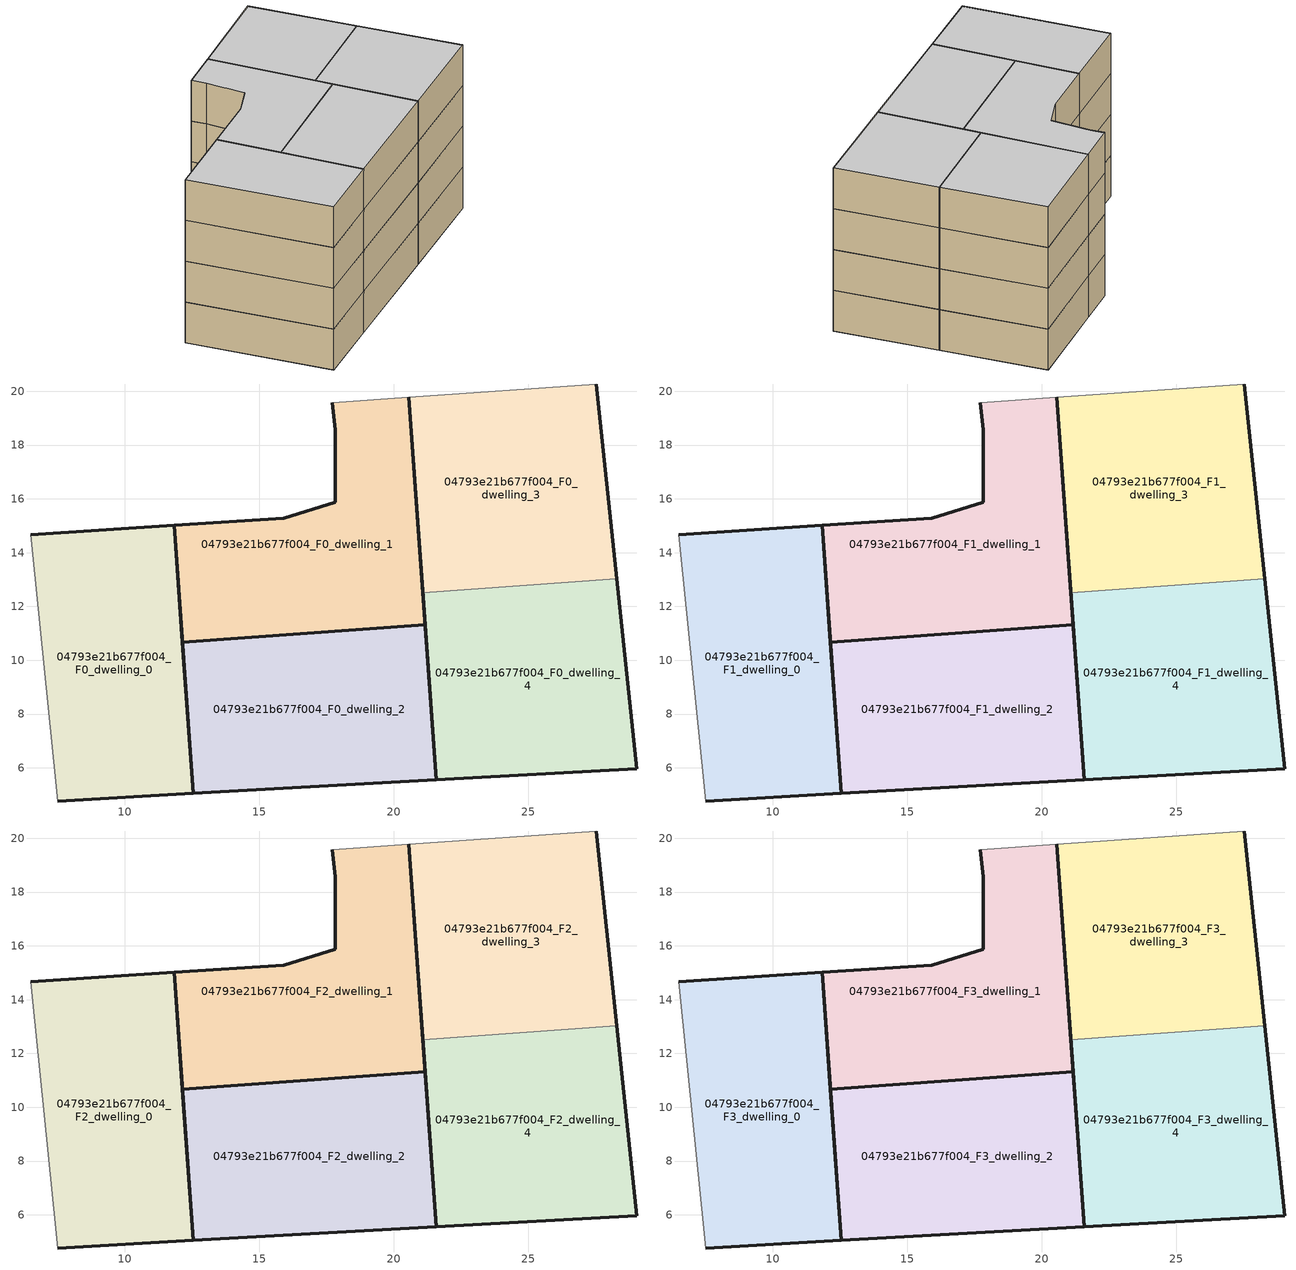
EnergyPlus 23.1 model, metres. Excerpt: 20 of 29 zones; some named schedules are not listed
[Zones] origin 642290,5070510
04793e21b677f004_F0_dwelling_0
 floor ground (EU_floor_Construction): 12.54,5.04 11.83,15.01 6.51,14.67 7.51,4.77 z0
 wall outside (EU_wall_Construction): 6.51,14.67 11.83,15.01 12.54,5.04 7.51,4.77 z0:3
 wall adiabatic (EU_wall_Construction): 7.51,4.77 6.51,14.67 z0:3
04793e21b677f004_F0_dwelling_1
 floor ground (EU_floor_Construction): 21.17,11.32 20.56,19.78 17.72,19.57 17.82,18.57 17.82,15.87 15.92,15.27 11.83,15.01 12.14,10.67 z0
 wall outside (EU_wall_Construction): 20.56,19.78 21.17,11.32 12.14,10.67 11.83,15.01 15.92,15.27 17.82,15.87 17.82,18.57 17.72,19.57 z0:3
 wall adiabatic (EU_wall_Construction): 17.72,19.57 20.56,19.78 z0:3
04793e21b677f004_F0_dwelling_2
 floor ground (EU_floor_Construction): 21.58,5.55 21.17,11.32 12.14,10.67 12.54,5.04 z0
 wall outside (EU_wall_Construction): 21.17,11.32 21.58,5.55 12.54,5.04 12.14,10.67 21.17,11.31 z0:3
04793e21b677f004_F0_dwelling_3
 floor ground (EU_floor_Construction): 28.28,13.03 27.53,20.27 20.56,19.78 21.08,12.51 z0
 wall outside (EU_wall_Construction): 27.53,20.27 28.28,13.03 / 21.08,12.51 20.56,19.78 z0:3
 wall adiabatic (EU_wall_Construction): 20.56,19.78 27.53,20.27 z0:3
 wall to 04793e21b677f004_F0_dwelling_4 (EU_wall_Construction): 28.28,13.03 21.08,12.51 z0:3
04793e21b677f004_F0_dwelling_4
 floor ground (EU_floor_Construction): 29.02,5.96 28.28,13.03 21.08,12.51 21.58,5.55 z0
 wall outside (EU_wall_Construction): 28.28,13.03 29.02,5.96 21.58,5.55 21.08,12.51 z0:3
04793e21b677f004_F1_dwelling_0
 floor to 04793e21b677f004_F0_dwelling_0 (EU_floor_Construction): 12.54,5.04 11.83,15.01 6.51,14.67 7.51,4.77 z3
 wall outside (EU_wall_Construction): 6.51,14.67 11.83,15.01 12.54,5.04 7.51,4.77 z3:6
 wall adiabatic (EU_wall_Construction): 7.51,4.77 6.51,14.67 z3:6
04793e21b677f004_F1_dwelling_1
 floor to 04793e21b677f004_F0_dwelling_1 (EU_floor_Construction): 21.17,11.32 20.56,19.78 17.72,19.57 17.82,18.57 17.82,15.87 15.92,15.27 11.83,15.01 12.14,10.67 z3
 wall outside (EU_wall_Construction): 20.56,19.78 21.17,11.32 12.14,10.67 11.83,15.01 15.92,15.27 17.82,15.87 17.82,18.57 17.72,19.57 z3:6
 wall adiabatic (EU_wall_Construction): 17.72,19.57 20.56,19.78 z3:6
04793e21b677f004_F1_dwelling_2
 floor to 04793e21b677f004_F0_dwelling_2 (EU_floor_Construction): 21.58,5.55 21.17,11.32 12.14,10.67 12.54,5.04 z3
 wall outside (EU_wall_Construction): 21.17,11.32 21.58,5.55 12.54,5.04 12.14,10.67 21.17,11.31 z3:6
04793e21b677f004_F1_dwelling_3
 floor to 04793e21b677f004_F0_dwelling_3 (EU_floor_Construction): 28.28,13.03 27.53,20.27 20.56,19.78 21.08,12.51 z3
 wall outside (EU_wall_Construction): 27.53,20.27 28.28,13.03 / 21.08,12.51 20.56,19.78 z3:6
 wall adiabatic (EU_wall_Construction): 20.56,19.78 27.53,20.27 z3:6
 wall to 04793e21b677f004_F1_dwelling_4 (EU_wall_Construction): 28.28,13.03 21.08,12.51 z3:6
04793e21b677f004_F1_dwelling_4
 floor to 04793e21b677f004_F0_dwelling_4 (EU_floor_Construction): 29.02,5.96 28.28,13.03 21.08,12.51 21.58,5.55 z3
 wall outside (EU_wall_Construction): 28.28,13.03 29.02,5.96 21.58,5.55 21.08,12.51 z3:6
04793e21b677f004_F2_dwelling_0
 floor to 04793e21b677f004_F1_dwelling_0 (EU_floor_Construction): 12.54,5.04 11.83,15.01 6.51,14.67 7.51,4.77 z6
 wall outside (EU_wall_Construction): 6.51,14.67 11.83,15.01 12.54,5.04 7.51,4.77 z6:9
 wall adiabatic (EU_wall_Construction): 7.51,4.77 6.51,14.67 z6:9
04793e21b677f004_F2_dwelling_1
 floor to 04793e21b677f004_F1_dwelling_1 (EU_floor_Construction): 21.17,11.32 20.56,19.78 17.72,19.57 17.82,18.57 17.82,15.87 15.92,15.27 11.83,15.01 12.14,10.67 z6
 wall outside (EU_wall_Construction): 20.56,19.78 21.17,11.32 12.14,10.67 11.83,15.01 15.92,15.27 17.82,15.87 17.82,18.57 17.72,19.57 z6:9
 wall adiabatic (EU_wall_Construction): 17.72,19.57 20.56,19.78 z6:9
04793e21b677f004_F2_dwelling_2
 floor to 04793e21b677f004_F1_dwelling_2 (EU_floor_Construction): 21.58,5.55 21.17,11.32 12.14,10.67 12.54,5.04 z6
 wall outside (EU_wall_Construction): 21.17,11.32 21.58,5.55 12.54,5.04 12.14,10.67 21.17,11.31 z6:9
04793e21b677f004_F2_dwelling_3
 floor to 04793e21b677f004_F1_dwelling_3 (EU_floor_Construction): 28.28,13.03 27.53,20.27 20.56,19.78 21.08,12.51 z6
 wall outside (EU_wall_Construction): 27.53,20.27 28.28,13.03 / 21.08,12.51 20.56,19.78 z6:9
 wall adiabatic (EU_wall_Construction): 20.56,19.78 27.53,20.27 z6:9
 wall to 04793e21b677f004_F2_dwelling_4 (EU_wall_Construction): 28.28,13.03 21.08,12.51 z6:9
04793e21b677f004_F2_dwelling_4
 floor to 04793e21b677f004_F1_dwelling_4 (EU_floor_Construction): 29.02,5.96 28.28,13.03 21.08,12.51 21.58,5.55 z6
 wall outside (EU_wall_Construction): 28.28,13.03 29.02,5.96 21.58,5.55 21.08,12.51 z6:9
04793e21b677f004_F3_dwelling_0
 floor to 04793e21b677f004_F2_dwelling_0 (EU_floor_Construction): 12.54,5.04 11.83,15.01 6.51,14.67 7.51,4.77 z9
 wall outside (EU_wall_Construction): 6.51,14.67 11.83,15.01 12.54,5.04 7.51,4.77 z9:12
 wall adiabatic (EU_wall_Construction): 7.51,4.77 6.51,14.67 z9:12
 ceiling to 04793e21b677f004_F4_dwelling_0 (EU_floor_Construction): 11.83,15.01 12.54,5.04 7.51,4.77 6.51,14.67 z12
04793e21b677f004_F3_dwelling_1
 floor to 04793e21b677f004_F2_dwelling_1 (EU_floor_Construction): 21.17,11.32 20.56,19.78 17.72,19.57 17.82,18.57 17.82,15.87 15.92,15.27 11.83,15.01 12.14,10.67 z9
 wall outside (EU_wall_Construction): 20.56,19.78 21.17,11.32 12.14,10.67 11.83,15.01 15.92,15.27 17.82,15.87 17.82,18.57 17.72,19.57 z9:12
 wall adiabatic (EU_wall_Construction): 17.72,19.57 20.56,19.78 z9:12
 ceiling to 04793e21b677f004_F4_dwelling_1 (EU_floor_Construction): 20.56,19.78 21.17,11.32 12.14,10.67 11.83,15.01 15.92,15.27 17.82,15.87 17.82,18.57 17.72,19.57 z12
04793e21b677f004_F3_dwelling_2
 floor to 04793e21b677f004_F2_dwelling_2 (EU_floor_Construction): 21.58,5.55 21.17,11.32 12.14,10.67 12.54,5.04 z9
 wall outside (EU_wall_Construction): 21.17,11.32 21.58,5.55 12.54,5.04 12.14,10.67 21.17,11.31 z9:12
 ceiling to 04793e21b677f004_F4_dwelling_2 (EU_floor_Construction): 21.17,11.32 21.58,5.55 12.54,5.04 12.14,10.67 z12
04793e21b677f004_F3_dwelling_3
 floor to 04793e21b677f004_F2_dwelling_3 (EU_floor_Construction): 28.28,13.03 27.53,20.27 20.56,19.78 21.08,12.51 z9
 wall outside (EU_wall_Construction): 27.53,20.27 28.28,13.03 / 21.08,12.51 20.56,19.78 z9:12
 wall adiabatic (EU_wall_Construction): 20.56,19.78 27.53,20.27 z9:12
 wall to 04793e21b677f004_F3_dwelling_4 (EU_wall_Construction): 28.28,13.03 21.08,12.51 z9:12
 ceiling to 04793e21b677f004_F4_dwelling_3 (EU_floor_Construction): 27.53,20.27 28.28,13.03 21.08,12.51 20.56,19.78 z12
04793e21b677f004_F3_dwelling_4
 floor to 04793e21b677f004_F2_dwelling_4 (EU_floor_Construction): 29.02,5.96 28.28,13.03 21.08,12.51 21.58,5.55 z9
 wall outside (EU_wall_Construction): 28.28,13.03 29.02,5.96 21.58,5.55 21.08,12.51 z9:12
 ceiling to 04793e21b677f004_F4_dwelling_4 (EU_floor_Construction): 28.28,13.03 29.02,5.96 21.58,5.55 21.08,12.51 z12
[Building]
EU S2 Campaign: North Axis=0; Terrain=City; Solar Distribution=FullExterior
[Site:Location]
Lyon-Bron: Latitude=45.75; Longitude=5; Time Zone=1; Elevation=198
[SizingPeriod:WeatherFileDays]
AnnualSizingPeriod: Begin Month=1; Begin Day of Month=1; End Month=12; End Day of Month=31; Day of Week for Start Day=Monday; Use Weather File Daylight Saving Period=No; Use Weather File Rain and Snow Indicators=No
[MATERIAL]
EU_InternalMass_Material: Roughness=MediumRough; Thickness=0.1; Conductivity=1; Density=1800; Specific Heat=900; Thermal Absorptance=0.9; Solar Absorptance=0.7; Visible Absorptance=0.7
[MATERIAL:NOMASS] Roughness=MediumRough; Thermal Absorptance=0.9; Solar Absorptance=0.7; Visible Absorptance=0.7
Name | Thermal Resistance
EU_wall_NoMass | 0.776494
EU_floor_NoMass | 0.421597
[CONSTRUCTION]
EU_wall_Construction: EU_wall_NoMass
EU_floor_Construction: EU_floor_NoMass
EU_InternalMass_Construction: EU_InternalMass_Material
[ZONE] Type=1; Multiplier=1; Ceiling Height=autocalculate; Floor Area=autocalculate; Part of Total Floor Area=Yes
Name | Volume
04793e21b677f004_F0_dwelling_0 | 155.098
04793e21b677f004_F1_dwelling_0; 04793e21b677f004_F2_dwelling_0; 04793e21b677f004_F3_dwelling_0 | 155.1
04793e21b677f004_F0_dwelling_1; 04793e21b677f004_F1_dwelling_1; 04793e21b677f004_F2_dwelling_1; 04793e21b677f004_F3_dwelling_1 | 155.106
04793e21b677f004_F0_dwelling_2 | 155.08
04793e21b677f004_F1_dwelling_2; 04793e21b677f004_F2_dwelling_2; 04793e21b677f004_F3_dwelling_2 | 155.081
04793e21b677f004_F0_dwelling_3; 04793e21b677f004_F1_dwelling_3; 04793e21b677f004_F2_dwelling_3; 04793e21b677f004_F3_dwelling_3 | 155.084
04793e21b677f004_F0_dwelling_4; 04793e21b677f004_F1_dwelling_4; 04793e21b677f004_F2_dwelling_4; 04793e21b677f004_F3_dwelling_4 | 155.067
[INTERNALMASS] Construction=EU_InternalMass_Construction
Name | Zone or ZoneList | Surface Area
04793e21b677f004_F0_dwelling_0_EU_InternalMass | 04793e21b677f004_F0_dwelling_0 | 51.6996
04793e21b677f004_F0_dwelling_1_EU_InternalMass | 04793e21b677f004_F0_dwelling_1 | 51.7021
04793e21b677f004_F0_dwelling_2_EU_InternalMass | 04793e21b677f004_F0_dwelling_2 | 51.692
04793e21b677f004_F0_dwelling_3_EU_InternalMass | 04793e21b677f004_F0_dwelling_3 | 51.6947
04793e21b677f004_F0_dwelling_4_EU_InternalMass | 04793e21b677f004_F0_dwelling_4 | 51.6899
04793e21b677f004_F1_dwelling_0_EU_InternalMass | 04793e21b677f004_F1_dwelling_0 | 51.6996
04793e21b677f004_F1_dwelling_1_EU_InternalMass | 04793e21b677f004_F1_dwelling_1 | 51.7021
04793e21b677f004_F1_dwelling_2_EU_InternalMass | 04793e21b677f004_F1_dwelling_2 | 51.692
04793e21b677f004_F1_dwelling_3_EU_InternalMass | 04793e21b677f004_F1_dwelling_3 | 51.6947
04793e21b677f004_F1_dwelling_4_EU_InternalMass | 04793e21b677f004_F1_dwelling_4 | 51.6899
04793e21b677f004_F2_dwelling_0_EU_InternalMass | 04793e21b677f004_F2_dwelling_0 | 51.6996
04793e21b677f004_F2_dwelling_1_EU_InternalMass | 04793e21b677f004_F2_dwelling_1 | 51.7021
04793e21b677f004_F2_dwelling_2_EU_InternalMass | 04793e21b677f004_F2_dwelling_2 | 51.692
04793e21b677f004_F2_dwelling_3_EU_InternalMass | 04793e21b677f004_F2_dwelling_3 | 51.6947
04793e21b677f004_F2_dwelling_4_EU_InternalMass | 04793e21b677f004_F2_dwelling_4 | 51.6899
04793e21b677f004_F3_dwelling_0_EU_InternalMass | 04793e21b677f004_F3_dwelling_0 | 51.6996
04793e21b677f004_F3_dwelling_1_EU_InternalMass | 04793e21b677f004_F3_dwelling_1 | 51.7021
04793e21b677f004_F3_dwelling_2_EU_InternalMass | 04793e21b677f004_F3_dwelling_2 | 51.692
04793e21b677f004_F3_dwelling_3_EU_InternalMass | 04793e21b677f004_F3_dwelling_3 | 51.6947
04793e21b677f004_F3_dwelling_4_EU_InternalMass | 04793e21b677f004_F3_dwelling_4 | 51.6899
[OTHEREQUIPMENT] Fuel Type=Electricity; Design Level Calculation Method=Watts/Area; Power per Zone Floor Area=1; Fraction Latent=0; Fraction Radiant=0; Fraction Lost=0; Carbon Dioxide Generation Rate=0; EndUse Subcategory=EU_Step8_InternalGains
Name | Zone or ZoneList or Space or SpaceList | Schedule
EU_Step8_InternalGain_04793e21b677f004_F0_dwelling_0_f000 | 04793e21b677f004_F0_dwelling_0 | EU_Step8_GainSchedule_04793e21b677f004_F0_dwelling_0_f000
EU_Step8_InternalGain_04793e21b677f004_F0_dwelling_1_f000 | 04793e21b677f004_F0_dwelling_1 | EU_Step8_GainSchedule_04793e21b677f004_F0_dwelling_1_f000
EU_Step8_InternalGain_04793e21b677f004_F0_dwelling_2_f000 | 04793e21b677f004_F0_dwelling_2 | EU_Step8_GainSchedule_04793e21b677f004_F0_dwelling_2_f000
EU_Step8_InternalGain_04793e21b677f004_F0_dwelling_3_f000 | 04793e21b677f004_F0_dwelling_3 | EU_Step8_GainSchedule_04793e21b677f004_F0_dwelling_3_f000
EU_Step8_InternalGain_04793e21b677f004_F0_dwelling_4_f000 | 04793e21b677f004_F0_dwelling_4 | EU_Step8_GainSchedule_04793e21b677f004_F0_dwelling_4_f000
EU_Step8_InternalGain_04793e21b677f004_F1_dwelling_0_f000 | 04793e21b677f004_F1_dwelling_0 | EU_Step8_GainSchedule_04793e21b677f004_F1_dwelling_0_f000
EU_Step8_InternalGain_04793e21b677f004_F1_dwelling_1_f000 | 04793e21b677f004_F1_dwelling_1 | EU_Step8_GainSchedule_04793e21b677f004_F1_dwelling_1_f000
EU_Step8_InternalGain_04793e21b677f004_F1_dwelling_2_f000 | 04793e21b677f004_F1_dwelling_2 | EU_Step8_GainSchedule_04793e21b677f004_F1_dwelling_2_f000
EU_Step8_InternalGain_04793e21b677f004_F1_dwelling_3_f000 | 04793e21b677f004_F1_dwelling_3 | EU_Step8_GainSchedule_04793e21b677f004_F1_dwelling_3_f000
EU_Step8_InternalGain_04793e21b677f004_F1_dwelling_4_f000 | 04793e21b677f004_F1_dwelling_4 | EU_Step8_GainSchedule_04793e21b677f004_F1_dwelling_4_f000
EU_Step8_InternalGain_04793e21b677f004_F2_dwelling_0_f000 | 04793e21b677f004_F2_dwelling_0 | EU_Step8_GainSchedule_04793e21b677f004_F2_dwelling_0_f000
EU_Step8_InternalGain_04793e21b677f004_F2_dwelling_1_f000 | 04793e21b677f004_F2_dwelling_1 | EU_Step8_GainSchedule_04793e21b677f004_F2_dwelling_1_f000
EU_Step8_InternalGain_04793e21b677f004_F2_dwelling_2_f000 | 04793e21b677f004_F2_dwelling_2 | EU_Step8_GainSchedule_04793e21b677f004_F2_dwelling_2_f000
EU_Step8_InternalGain_04793e21b677f004_F2_dwelling_3_f000 | 04793e21b677f004_F2_dwelling_3 | EU_Step8_GainSchedule_04793e21b677f004_F2_dwelling_3_f000
EU_Step8_InternalGain_04793e21b677f004_F2_dwelling_4_f000 | 04793e21b677f004_F2_dwelling_4 | EU_Step8_GainSchedule_04793e21b677f004_F2_dwelling_4_f000
EU_Step8_InternalGain_04793e21b677f004_F3_dwelling_0_f000 | 04793e21b677f004_F3_dwelling_0 | EU_Step8_GainSchedule_04793e21b677f004_F3_dwelling_0_f000
EU_Step8_InternalGain_04793e21b677f004_F3_dwelling_1_f000 | 04793e21b677f004_F3_dwelling_1 | EU_Step8_GainSchedule_04793e21b677f004_F3_dwelling_1_f000
EU_Step8_InternalGain_04793e21b677f004_F3_dwelling_2_f000 | 04793e21b677f004_F3_dwelling_2 | EU_Step8_GainSchedule_04793e21b677f004_F3_dwelling_2_f000
EU_Step8_InternalGain_04793e21b677f004_F3_dwelling_3_f000 | 04793e21b677f004_F3_dwelling_3 | EU_Step8_GainSchedule_04793e21b677f004_F3_dwelling_3_f000
EU_Step8_InternalGain_04793e21b677f004_F3_dwelling_4_f000 | 04793e21b677f004_F3_dwelling_4 | EU_Step8_GainSchedule_04793e21b677f004_F3_dwelling_4_f000
[ZONEVENTILATION:DESIGNFLOWRATE] Schedule=EU_AlwaysOn; Design Flow Rate Calculation Method=AirChanges/Hour; Air Changes per Hour=0.693814; Ventilation Type=Natural; Fan Pressure Rise=0; Fan Total Efficiency=1; Constant Term Coefficient=1; Temperature Term Coefficient=0; Velocity Term Coefficient=0; Velocity Squared Term Coefficient=0; Minimum Indoor Temperature=-100; Maximum Indoor Temperature=100; Delta Temperature=-100; Minimum Outdoor Temperature=-100; Maximum Outdoor Temperature=100; Maximum Wind Speed=40
Name | Zone or ZoneList or Space or SpaceList
EU_ConstantAir_04793e21b677f004_F0_dwelling_0 | 04793e21b677f004_F0_dwelling_0
EU_ConstantAir_04793e21b677f004_F0_dwelling_1 | 04793e21b677f004_F0_dwelling_1
EU_ConstantAir_04793e21b677f004_F0_dwelling_2 | 04793e21b677f004_F0_dwelling_2
EU_ConstantAir_04793e21b677f004_F0_dwelling_3 | 04793e21b677f004_F0_dwelling_3
EU_ConstantAir_04793e21b677f004_F0_dwelling_4 | 04793e21b677f004_F0_dwelling_4
EU_ConstantAir_04793e21b677f004_F1_dwelling_0 | 04793e21b677f004_F1_dwelling_0
EU_ConstantAir_04793e21b677f004_F1_dwelling_1 | 04793e21b677f004_F1_dwelling_1
EU_ConstantAir_04793e21b677f004_F1_dwelling_2 | 04793e21b677f004_F1_dwelling_2
EU_ConstantAir_04793e21b677f004_F1_dwelling_3 | 04793e21b677f004_F1_dwelling_3
EU_ConstantAir_04793e21b677f004_F1_dwelling_4 | 04793e21b677f004_F1_dwelling_4
EU_ConstantAir_04793e21b677f004_F2_dwelling_0 | 04793e21b677f004_F2_dwelling_0
EU_ConstantAir_04793e21b677f004_F2_dwelling_1 | 04793e21b677f004_F2_dwelling_1
EU_ConstantAir_04793e21b677f004_F2_dwelling_2 | 04793e21b677f004_F2_dwelling_2
EU_ConstantAir_04793e21b677f004_F2_dwelling_3 | 04793e21b677f004_F2_dwelling_3
EU_ConstantAir_04793e21b677f004_F2_dwelling_4 | 04793e21b677f004_F2_dwelling_4
EU_ConstantAir_04793e21b677f004_F3_dwelling_0 | 04793e21b677f004_F3_dwelling_0
EU_ConstantAir_04793e21b677f004_F3_dwelling_1 | 04793e21b677f004_F3_dwelling_1
EU_ConstantAir_04793e21b677f004_F3_dwelling_2 | 04793e21b677f004_F3_dwelling_2
EU_ConstantAir_04793e21b677f004_F3_dwelling_3 | 04793e21b677f004_F3_dwelling_3
EU_ConstantAir_04793e21b677f004_F3_dwelling_4 | 04793e21b677f004_F3_dwelling_4
[HVACTEMPLATE:THERMOSTAT] Constant Heating Setpoint=20; Constant Cooling Setpoint=50
EU_HeatOnly_04793e21b677f004_F0_dwelling_0; EU_HeatOnly_04793e21b677f004_F0_dwelling_1; EU_HeatOnly_04793e21b677f004_F0_dwelling_2; EU_HeatOnly_04793e21b677f004_F0_dwelling_3; EU_HeatOnly_04793e21b677f004_F0_dwelling_4; EU_HeatOnly_04793e21b677f004_F1_dwelling_0; EU_HeatOnly_04793e21b677f004_F1_dwelling_1; EU_HeatOnly_04793e21b677f004_F1_dwelling_2; EU_HeatOnly_04793e21b677f004_F1_dwelling_3; EU_HeatOnly_04793e21b677f004_F1_dwelling_4; EU_HeatOnly_04793e21b677f004_F2_dwelling_0; EU_HeatOnly_04793e21b677f004_F2_dwelling_1; EU_HeatOnly_04793e21b677f004_F2_dwelling_2; EU_HeatOnly_04793e21b677f004_F2_dwelling_3; EU_HeatOnly_04793e21b677f004_F2_dwelling_4; EU_HeatOnly_04793e21b677f004_F3_dwelling_0; EU_HeatOnly_04793e21b677f004_F3_dwelling_1; EU_HeatOnly_04793e21b677f004_F3_dwelling_2; EU_HeatOnly_04793e21b677f004_F3_dwelling_3; EU_HeatOnly_04793e21b677f004_F3_dwelling_4; EU_HeatOnly_04793e21b677f004_F4_dwelling_0; EU_HeatOnly_04793e21b677f004_F4_dwelling_1; EU_HeatOnly_04793e21b677f004_F4_dwelling_2; EU_HeatOnly_04793e21b677f004_F4_dwelling_3
